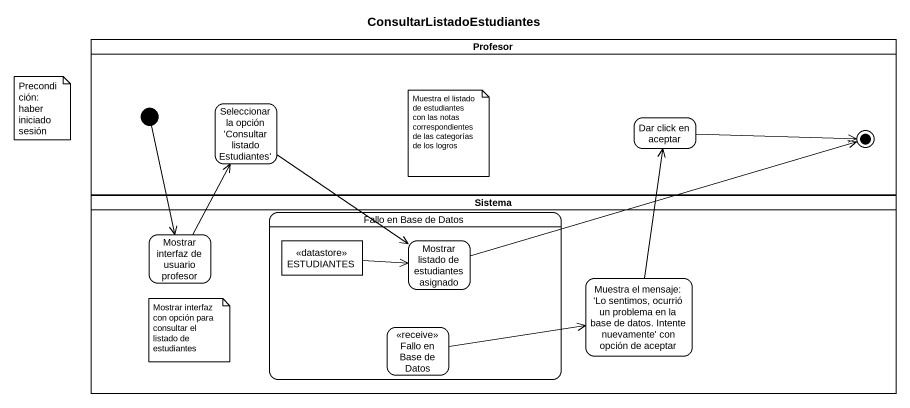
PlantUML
@startuml
title ConsultarListadoEstudiantes
hide empty description
state Profesor <<partition>> {
  state initial1 <<start>>
  state "Seleccionar la opción 'Consultar listado Estudiantes'" as Seleccionar_la_opción
  state "Dar click en aceptar" as Dar_click_en_aceptar
  state final1 <<end>>
}
state Sistema <<partition>> {
  state "Fallo en Base de Datos" as Fallo_en_Base_de_Datos {
    state ESTUDIANTES <<datastore>>
    state "Mostrar listado de estudiantes asignado" as Mostrar_listado_de
    state "Fallo en Base de Datos" as Fallo_en_Base_de_Datos_2 <<receive>>
  }
  state "Mostrar interfaz de usuario profesor" as Mostrar_interfaz_de_usuario
  state "Muestra el mensaje: 'Lo sentimos, ocurrió un problema en la base de datos. Intente nuevamente' con opción de aceptar" as Muestra_el_mensaje_Lo
}
initial1 --> Mostrar_interfaz_de_usuario
Seleccionar_la_opción --> Mostrar_listado_de
Dar_click_en_aceptar -right-> final1
Mostrar_interfaz_de_usuario -up-> Seleccionar_la_opción
ESTUDIANTES -right-> Mostrar_listado_de
Mostrar_listado_de -right-> final1
Muestra_el_mensaje_Lo -up-> Dar_click_en_aceptar
Fallo_en_Base_de_Datos_2 -right-> Muestra_el_mensaje_Lo
note as N1
  Precondición: haber iniciado sesión
end note
note as N2
  Muestra el listado de estudiantes con las notas correspondientes de las categorías de los logros
end note
note as N3
  Mostrar interfaz con opción para consultar el listado de estudiantes
end note
@enduml
